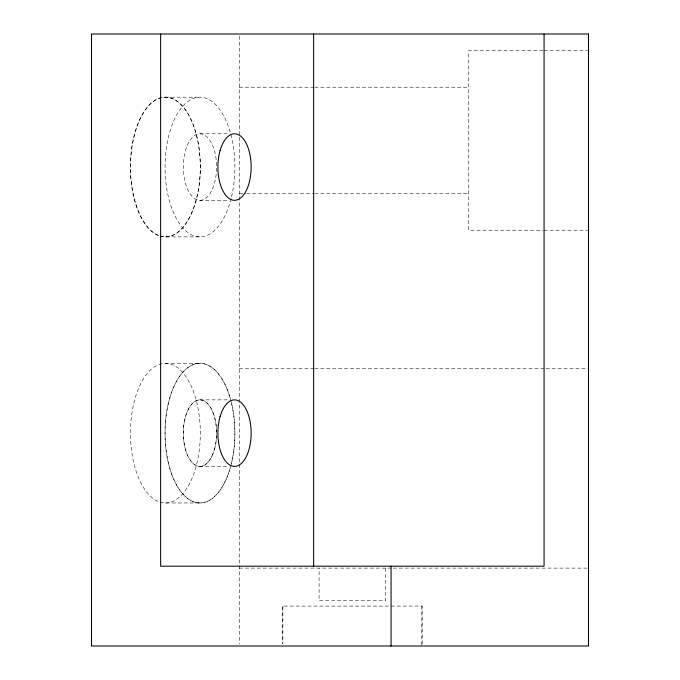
<?xml version="1.0" encoding="UTF-8"?>
<svg xmlns="http://www.w3.org/2000/svg" width="680" height="680" viewBox="0 0 680 680"><rect width="100%" height="100%" fill="white"/><g stroke="black" fill="none" stroke-linecap="round" stroke-linejoin="round"><path stroke-width="0.51" stroke-dasharray="3.4 2.55" d="M542.938 50.634L468.758 50.634L468.758 230.239L542.938 230.239M544 50.634L587.443 50.634M239.283 87.218L313.65 87.218M314.712 87.218L468.758 87.218M165.053 97.197L199.954 97.197M199.954 133.781L229.279 133.781M239.283 193.656L245.65 193.656M246.713 193.656L313.65 193.656M314.712 193.656L468.758 193.656M199.954 200.303A33.261 16.626 90 0 0 214.353 150.416A33.261 16.626 90 0 0 185.555 150.407A33.261 16.626 90 0 0 199.954 200.303L228.233 200.303M544 230.239L587.443 230.239M165.393 236.895A69.844 34.927 90 0 0 195.636 132.115A69.844 34.927 90 0 0 135.142 132.115A69.844 34.927 90 0 0 165.393 236.895L200.294 236.886M165.393 363.281L199.954 363.281M239.283 368.543L313.582 368.543M314.644 368.543L544.977 368.543M546.04 368.543L588.498 368.543M199.954 399.865L229.279 399.865M199.954 466.395A33.261 16.634 90 0 0 214.362 416.5A33.261 16.634 90 0 0 185.555 416.5A33.261 16.634 90 0 0 199.954 466.395L228.233 466.395M165.393 502.979A69.844 34.927 90 0 0 195.636 398.208A69.844 34.927 90 0 0 135.142 398.208A69.844 34.927 90 0 0 165.393 502.979L199.954 502.979M239.283 568.106L392.13 568.106M393.193 568.106L588.498 568.106M422.195 643.9L422.195 606.084L282.498 606.084L282.498 643.9M421.812 606.084L421.812 646M385.611 568.267L385.611 600.763L319.09 600.763L319.09 568.267M282.889 606.084L282.889 643.9M239.283 36.125L239.283 643.892M158.644 235.577A69.844 34.927 -90 0 1 138.864 121.609A69.844 34.927 -90 0 1 198.212 143.174A69.844 34.927 -90 0 1 159.647 235.943M231.124 198.56A69.844 34.927 90 0 1 170.765 205.385A69.844 34.927 90 0 1 197.88 97.316A69.844 34.927 90 0 1 231.217 198.194M177.922 487.313A69.844 34.927 90 0 0 230.971 465.239A69.844 34.927 -90 0 1 177.922 487.322A69.844 34.927 90 0 1 177.913 378.947A69.844 34.927 90 0 1 230.971 401.022A69.844 34.927 -90 0 0 177.922 378.947A69.844 34.927 -90 0 0 177.922 487.322M231.217 464.279A69.844 34.927 90 0 0 231.217 401.982A69.844 34.927 -90 0 1 231.208 464.279M211.718 456.646A33.261 16.634 -90 0 0 204.255 401.004A33.261 16.634 -90 0 0 183.889 441.745A33.261 16.634 -90 0 0 211.718 456.646"/><path stroke-width="1.02" d="M544.068 34L544.068 566.177L160.633 566.177L160.633 34M391.068 566.177L391.068 646M313.633 34L313.633 566.177M588.498 34L91.502 34L91.502 646L588.498 646L588.498 34M220.116 150.407A33.261 16.634 90 0 0 234.524 200.303A33.261 16.634 90 0 0 248.923 150.416A33.261 16.634 90 0 0 220.116 150.407M220.116 416.5A33.261 16.634 90 0 0 234.524 466.395A33.261 16.634 90 0 0 248.923 416.5A33.261 16.634 90 0 0 220.116 416.5"/></g></svg>
